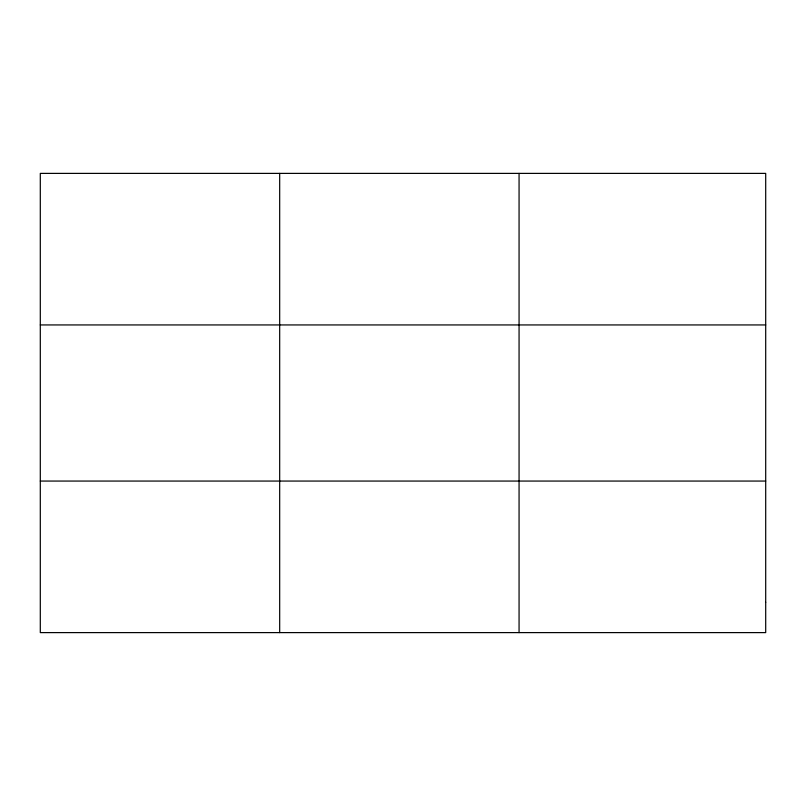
<?xml version="1.0" encoding="UTF-8"?>
<svg xmlns="http://www.w3.org/2000/svg" width="806" height="806" viewBox="0 0 806 806"><rect width="100%" height="100%" fill="white"/><g stroke="black" fill="none" stroke-linecap="round" stroke-linejoin="round"><path stroke-width="1.21" d="M279.682 632.609L279.682 173.391M519.064 632.609L519.064 173.391M40.3 324.939L765.7 324.939M40.3 481.061L765.7 481.061M765.7 602.294L765.7 632.609L40.3 632.609L40.3 173.391L765.7 173.391L765.7 602.294"/></g></svg>
